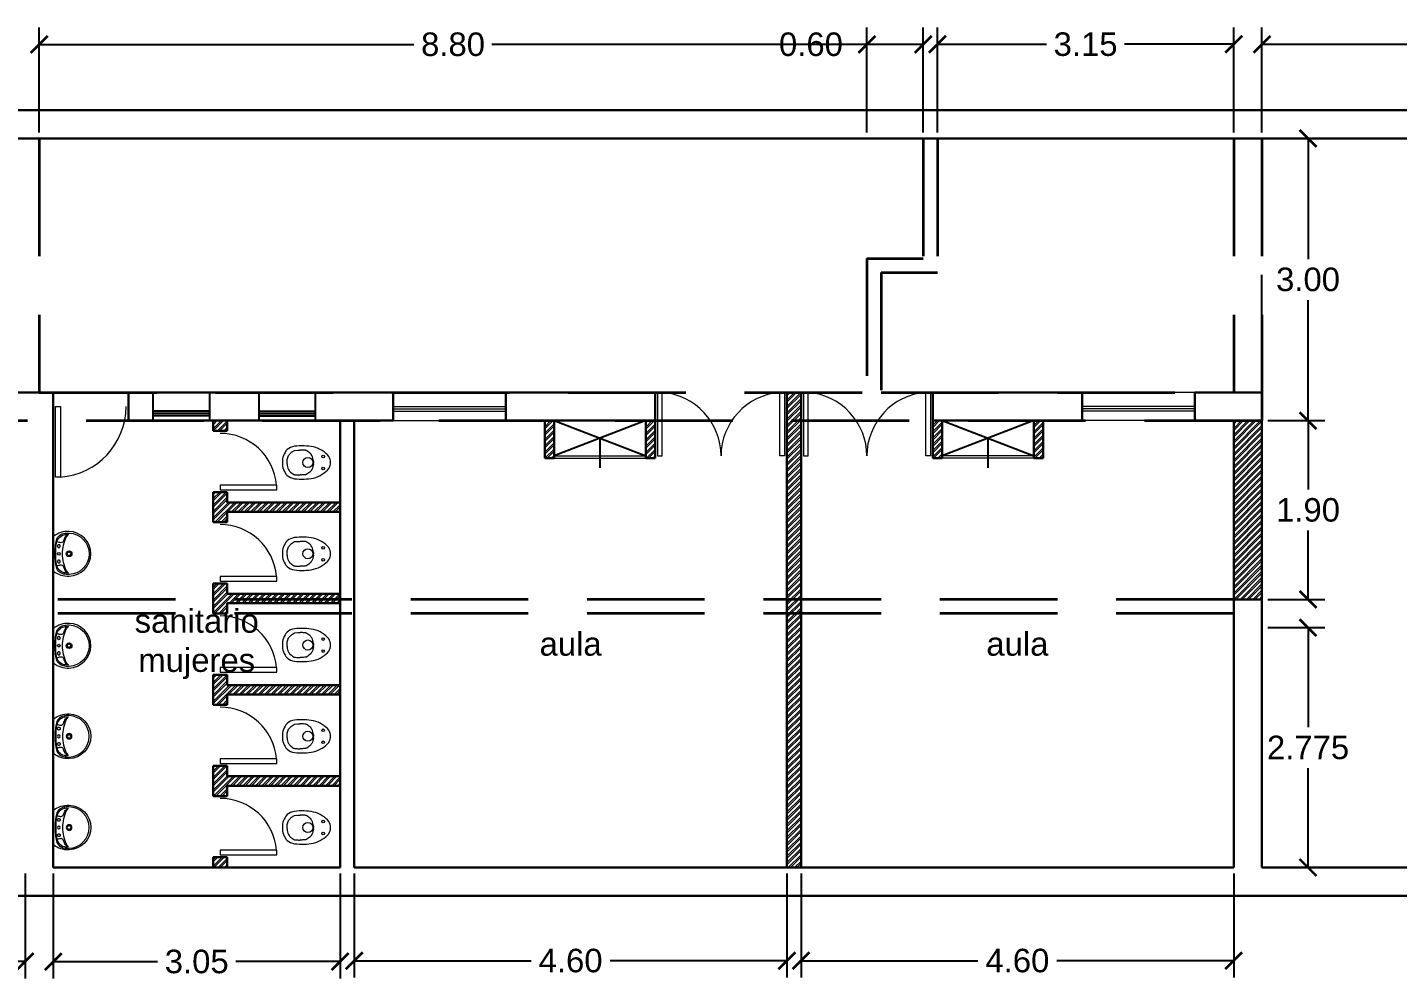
# Model space of a CAD drawing. Header units: millimetres. Extents: x 461.5 to 558.8, y 615.3 to 694.8.
# Drawn here: x 525.7 to 540.27, y 660.51 to 670.62 of the extents above; entities that cross this region are included whole.
import ezdxf

# ---------------------------------------------------------------- set-up
doc = ezdxf.new("R2010")
doc.units = ezdxf.units.MM
doc.header["$LTSCALE"] = 5
doc.linetypes.add('HIDDEN', pattern=[0.375, 0.25, -0.125])
doc.layers.get('0').update_dxf_attribs({"lineweight": 0})
doc.layers.get('Defpoints').update_dxf_attribs({"lineweight": 0})
for name, color, linetype, lineweight in [('aberturas', 37, 'Continuous', 5), ('AMOB-DETA', 7, 'Continuous', 0), ('AMOB-VIST', 7, 'Continuous', 0), ('barrido', 36, 'Continuous', 5), ('Cotas', 251, 'Continuous', 15), ('equipamiento', 117, 'Continuous', 9), ('hatch muros', 24, 'Continuous', 5), ('muros', 81, 'Continuous', 30), ('muros a demoler', 40, 'HIDDEN', 35), ('muros nuevos', 1, 'Continuous', 30), ('proyecciones', 23, 'HIDDEN', 25), ('referencias', 135, 'Continuous', 18)]:
    doc.layers.add(name, color=color, linetype=linetype, lineweight=lineweight)
doc.layers.get('0').freeze()
doc.styles.get("Standard").update_dxf_attribs({"font": 'arial.ttf'})
doc.dimstyles.get("Standard").update_dxf_attribs({"dimtxt": 0.18, "dimasz": 0.18, "dimexe": 0.18, "dimexo": 0.0625, "dimgap": 0.09, "dimtad": 0, "dimtih": 1, "dimtoh": 1, "dimzin": 0, "dimdsep": 46, "dimtxsty": 'Standard', "dimblk": 'DOTSMALL', "dimcen": 0.09, "dimse1": 1, "dimse2": 1, "dimadec": 0, "dimazin": 0, "dimtfac": 1, "dimtofl": 0, "dimtmove": 0, "dimatfit": 3, "dimldrblk": 'DOTSMALL', "dimfxl": 1, "dimtolj": 1, "dimtzin": 0, "dimarcsym": 0})

# ---------------------------------------------------------------- blocks, each defined once
blk = doc.blocks.new('_ArchTick')
at = {"color": 0, "linetype": 'ByBlock', "const_width": 0.15}
blk.add_lwpolyline([(-0.5, -0.5), (0.5, 0.5)], dxfattribs=at)
blk = doc.blocks.new('*D57')
at = {"layer": 'Cotas', "color": 0, "lineweight": -2, "transparency": 16777216}
for p, q in [((520.829, 661.632), (520.829, 660.515)), ((525.679, 661.632), (525.679, 660.515)), ((520.829, 660.695), (522.833, 660.695)), ((525.679, 660.695), (523.674, 660.695))]:
    blk.add_line(p, q, dxfattribs=at)
at = {"layer": 'Defpoints', "color": 0, "transparency": 16777216}
for p in [(520.829, 661.695), (525.679, 661.695), (520.829, 660.695)]:
    blk.add_point(p, dxfattribs=at)
at = {"layer": 'Cotas', "color": 0, "lineweight": -2, "transparency": 16777216, "xscale": 0.18, "yscale": 0.18, "zscale": 0.18, "rotation": 180}
blk.add_blockref('_ArchTick', (520.829, 660.695), dxfattribs=at)
at = {"layer": 'Cotas', "color": 0, "lineweight": -2, "transparency": 16777216, "xscale": 0.18, "yscale": 0.18, "zscale": 0.18}
blk.add_blockref('_ArchTick', (525.679, 660.695), dxfattribs=at)
at = {"layer": 'Cotas', "color": 0, "transparency": 16777216, "insert": (523.254, 660.695), "char_height": 0.25, "attachment_point": 5}
blk.add_mtext('\\A1;4.85', dxfattribs=at)
blk = doc.blocks.new('_DotSmall')
at = {"color": 0, "linetype": 'ByBlock', "const_width": 0.5}
blk.add_lwpolyline([(-0.0625, 0, 1), (0.0625, 0, 1)], format="xyb", close=True, dxfattribs=at)
blk = doc.blocks.new('*D56')
at = {"layer": 'Cotas', "color": 0, "lineweight": -2, "transparency": 16777216}
for p, q in [((525.979, 661.632), (525.979, 660.515)), ((529.029, 661.632), (529.029, 660.515)), ((525.979, 660.695), (527.088, 660.695)), ((529.029, 660.695), (527.919, 660.695))]:
    blk.add_line(p, q, dxfattribs=at)
at = {"layer": 'Defpoints', "color": 0, "transparency": 16777216}
for p in [(525.979, 661.695), (529.029, 661.695), (525.979, 660.695)]:
    blk.add_point(p, dxfattribs=at)
at = {"layer": 'Cotas', "color": 0, "lineweight": -2, "transparency": 16777216, "xscale": 0.18, "yscale": 0.18, "zscale": 0.18, "rotation": 180}
blk.add_blockref('_ArchTick', (525.979, 660.695), dxfattribs=at)
at = {"layer": 'Cotas', "color": 0, "lineweight": -2, "transparency": 16777216, "xscale": 0.18, "yscale": 0.18, "zscale": 0.18}
blk.add_blockref('_ArchTick', (529.029, 660.695), dxfattribs=at)
at = {"layer": 'Cotas', "color": 0, "transparency": 16777216, "insert": (527.504, 660.695), "char_height": 0.25, "attachment_point": 5}
blk.add_mtext('\\A1;3.05', dxfattribs=at)
blk = doc.blocks.new('*D55')
at = {"layer": 'Cotas', "color": 0, "lineweight": -2, "transparency": 16777216}
for p, q in [((529.179, 661.632), (529.179, 660.525)), ((533.779, 661.632), (533.779, 660.525)), ((529.179, 660.705), (531.059, 660.705)), ((533.779, 660.705), (531.898, 660.705))]:
    blk.add_line(p, q, dxfattribs=at)
at = {"layer": 'Defpoints', "color": 0, "transparency": 16777216}
for p in [(529.179, 661.695), (533.779, 661.695), (529.179, 660.705)]:
    blk.add_point(p, dxfattribs=at)
at = {"layer": 'Cotas', "color": 0, "lineweight": -2, "transparency": 16777216, "xscale": 0.18, "yscale": 0.18, "zscale": 0.18, "rotation": 180}
blk.add_blockref('_ArchTick', (529.179, 660.705), dxfattribs=at)
at = {"layer": 'Cotas', "color": 0, "lineweight": -2, "transparency": 16777216, "xscale": 0.18, "yscale": 0.18, "zscale": 0.18}
blk.add_blockref('_ArchTick', (533.779, 660.705), dxfattribs=at)
at = {"layer": 'Cotas', "color": 0, "transparency": 16777216, "insert": (531.479, 660.705), "char_height": 0.25, "attachment_point": 5}
blk.add_mtext('\\A1;4.60', dxfattribs=at)
blk = doc.blocks.new('*D53')
at = {"layer": 'Cotas', "color": 0, "lineweight": -2, "transparency": 16777216}
for p, q in [((534.629, 669.507), (534.629, 670.624)), ((535.229, 669.507), (535.229, 670.624)), ((534.629, 670.444), (534.449, 670.444)), ((535.229, 670.444), (534.629, 670.444))]:
    blk.add_line(p, q, dxfattribs=at)
at = {"layer": 'Defpoints', "color": 0, "transparency": 16777216}
for p in [(534.629, 670.444), (534.629, 669.445), (535.229, 669.445)]:
    blk.add_point(p, dxfattribs=at)
at = {"layer": 'Cotas', "color": 0, "lineweight": -2, "transparency": 16777216, "xscale": 0.18, "yscale": 0.18, "zscale": 0.18, "rotation": 180}
blk.add_blockref('_ArchTick', (534.629, 670.444), dxfattribs=at)
at = {"layer": 'Cotas', "color": 0, "lineweight": -2, "transparency": 16777216, "xscale": 0.18, "yscale": 0.18, "zscale": 0.18}
blk.add_blockref('_ArchTick', (535.229, 670.444), dxfattribs=at)
at = {"layer": 'Cotas', "color": 0, "transparency": 16777216, "insert": (534.034, 670.444), "char_height": 0.25, "attachment_point": 5}
blk.add_mtext('\\A1;0.60', dxfattribs=at)
blk = doc.blocks.new('*D52')
at = {"layer": 'Cotas', "color": 0, "lineweight": -2, "transparency": 16777216}
for p, q in [((525.829, 669.507), (525.829, 670.624)), ((534.629, 669.507), (534.629, 670.624)), ((525.829, 670.444), (529.814, 670.444)), ((534.629, 670.444), (530.643, 670.444))]:
    blk.add_line(p, q, dxfattribs=at)
at = {"layer": 'Defpoints', "color": 0, "transparency": 16777216}
for p in [(525.829, 670.444), (525.829, 669.445), (534.629, 669.445)]:
    blk.add_point(p, dxfattribs=at)
at = {"layer": 'Cotas', "color": 0, "lineweight": -2, "transparency": 16777216, "xscale": 0.18, "yscale": 0.18, "zscale": 0.18, "rotation": 180}
blk.add_blockref('_ArchTick', (525.829, 670.444), dxfattribs=at)
at = {"layer": 'Cotas', "color": 0, "lineweight": -2, "transparency": 16777216, "xscale": 0.18, "yscale": 0.18, "zscale": 0.18}
blk.add_blockref('_ArchTick', (534.629, 670.444), dxfattribs=at)
at = {"layer": 'Cotas', "color": 0, "transparency": 16777216, "insert": (530.229, 670.444), "char_height": 0.25, "attachment_point": 5}
blk.add_mtext('\\A1;8.80', dxfattribs=at)
blk = doc.blocks.new('*D51')
at = {"layer": 'Cotas', "color": 0, "lineweight": -2, "transparency": 16777216}
for p, q in [((535.379, 669.507), (535.379, 670.625)), ((538.529, 669.507), (538.529, 670.625)), ((535.379, 670.445), (536.538, 670.445)), ((538.529, 670.445), (537.369, 670.445))]:
    blk.add_line(p, q, dxfattribs=at)
at = {"layer": 'Defpoints', "color": 0, "transparency": 16777216}
for p in [(538.529, 670.445), (535.379, 669.445), (538.529, 669.445)]:
    blk.add_point(p, dxfattribs=at)
at = {"layer": 'Cotas', "color": 0, "lineweight": -2, "transparency": 16777216, "xscale": 0.18, "yscale": 0.18, "zscale": 0.18, "rotation": 180}
blk.add_blockref('_ArchTick', (535.379, 670.445), dxfattribs=at)
at = {"layer": 'Cotas', "color": 0, "lineweight": -2, "transparency": 16777216, "xscale": 0.18, "yscale": 0.18, "zscale": 0.18}
blk.add_blockref('_ArchTick', (538.529, 670.445), dxfattribs=at)
at = {"layer": 'Cotas', "color": 0, "transparency": 16777216, "insert": (536.954, 670.445), "char_height": 0.25, "attachment_point": 5}
blk.add_mtext('\\A1;3.15', dxfattribs=at)
blk = doc.blocks.new('*D50')
at = {"layer": 'Cotas', "color": 0, "lineweight": -2, "transparency": 16777216}
for p, q in [((538.891, 664.245), (539.499, 664.245)), ((539.319, 664.245), (539.319, 663.187)), ((539.319, 661.695), (539.319, 662.752)), ((538.891, 661.695), (539.499, 661.695))]:
    blk.add_line(p, q, dxfattribs=at)
at = {"layer": 'Defpoints', "color": 0, "transparency": 16777216}
for p in [(538.829, 664.245), (539.319, 664.245), (538.829, 661.695)]:
    blk.add_point(p, dxfattribs=at)
at = {"layer": 'Cotas', "color": 0, "lineweight": -2, "transparency": 16777216, "xscale": 0.18, "yscale": 0.18, "zscale": 0.18}
for p, rotation in [((539.319, 664.245), 90), ((539.319, 661.695), 270)]:
    blk.add_blockref('_ArchTick', p, dxfattribs=dict(at, rotation=rotation))
at = {"layer": 'Cotas', "color": 0, "transparency": 16777216, "insert": (539.319, 662.97), "char_height": 0.25, "attachment_point": 5}
blk.add_mtext('\\A1;2.775', dxfattribs=at)
blk = doc.blocks.new('*D44')
at = {"layer": 'Cotas', "color": 0, "lineweight": -2, "transparency": 16777216}
for p, q in [((538.891, 669.445), (539.499, 669.445)), ((539.319, 669.445), (539.319, 668.162)), ((539.319, 666.445), (539.319, 667.727)), ((538.891, 666.445), (539.499, 666.445))]:
    blk.add_line(p, q, dxfattribs=at)
at = {"layer": 'Defpoints', "color": 0, "transparency": 16777216}
for p in [(538.829, 669.445), (538.829, 666.445), (539.319, 666.445)]:
    blk.add_point(p, dxfattribs=at)
at = {"layer": 'Cotas', "color": 0, "lineweight": -2, "transparency": 16777216, "xscale": 0.18, "yscale": 0.18, "zscale": 0.18}
for p, rotation in [((539.319, 669.445), 90), ((539.319, 666.445), 270)]:
    blk.add_blockref('_ArchTick', p, dxfattribs=dict(at, rotation=rotation))
at = {"layer": 'Cotas', "color": 0, "transparency": 16777216, "insert": (539.319, 667.945), "char_height": 0.25, "attachment_point": 5}
blk.add_mtext('\\A1;3.00', dxfattribs=at)
blk = doc.blocks.new('*D49')
at = {"layer": 'Cotas', "color": 0, "lineweight": -2, "transparency": 16777216}
for p, q in [((538.891, 666.445), (539.499, 666.445)), ((539.319, 666.445), (539.319, 665.712)), ((539.319, 664.545), (539.319, 665.277)), ((538.891, 664.545), (539.499, 664.545))]:
    blk.add_line(p, q, dxfattribs=at)
at = {"layer": 'Defpoints', "color": 0, "transparency": 16777216}
for p in [(538.829, 666.445), (538.829, 664.545), (539.319, 664.545)]:
    blk.add_point(p, dxfattribs=at)
at = {"layer": 'Cotas', "color": 0, "lineweight": -2, "transparency": 16777216, "xscale": 0.18, "yscale": 0.18, "zscale": 0.18}
for p, rotation in [((539.319, 666.445), 90), ((539.319, 664.545), 270)]:
    blk.add_blockref('_ArchTick', p, dxfattribs=dict(at, rotation=rotation))
at = {"layer": 'Cotas', "color": 0, "transparency": 16777216, "insert": (539.319, 665.495), "char_height": 0.25, "attachment_point": 5}
blk.add_mtext('\\A1;1.90', dxfattribs=at)
blk = doc.blocks.new('*D47')
at = {"layer": 'Cotas', "color": 0, "lineweight": -2, "transparency": 16777216}
for p, q in [((538.829, 669.507), (538.829, 670.625)), ((550.379, 669.507), (550.379, 670.625)), ((538.829, 670.445), (544.103, 670.445)), ((550.379, 670.445), (545.105, 670.445))]:
    blk.add_line(p, q, dxfattribs=at)
at = {"layer": 'Defpoints', "color": 0, "transparency": 16777216}
for p in [(538.829, 670.445), (538.829, 669.445), (550.379, 669.445)]:
    blk.add_point(p, dxfattribs=at)
at = {"layer": 'Cotas', "color": 0, "lineweight": -2, "transparency": 16777216, "xscale": 0.18, "yscale": 0.18, "zscale": 0.18, "rotation": 180}
blk.add_blockref('_ArchTick', (538.829, 670.445), dxfattribs=at)
at = {"layer": 'Cotas', "color": 0, "lineweight": -2, "transparency": 16777216, "xscale": 0.18, "yscale": 0.18, "zscale": 0.18}
blk.add_blockref('_ArchTick', (550.379, 670.445), dxfattribs=at)
at = {"layer": 'Cotas', "color": 0, "transparency": 16777216, "insert": (544.604, 670.445), "char_height": 0.25, "attachment_point": 5}
blk.add_mtext('\\A1;11.55', dxfattribs=at)
blk = doc.blocks.new('inodoro2')
at = {"layer": 'AMOB-DETA', "color": 0}
for points in [[(-0.015, 0.536), (-0.033, 0.535, 0.028747), (-0.061, 0.527, 0.052421), (-0.075, 0.521, 0.050041), (-0.092, 0.508, 0.040538), (-0.109, 0.49, 0.036304), (-0.125, 0.468, 0.08346), (-0.129, 0.457, 0.024812), (-0.13, 0.446, 0.009631), (-0.132, 0.42, 0.014344), (-0.133, 0.411, 0.009208), (-0.132, 0.396)], [(-0.015, 0.256), (-0.033, 0.258, -0.028747), (-0.061, 0.265, -0.052421), (-0.075, 0.272, -0.050041), (-0.092, 0.284, -0.040538), (-0.109, 0.303, -0.036304), (-0.125, 0.325, -0.08346), (-0.129, 0.336, -0.024812), (-0.13, 0.346, -0.009631), (-0.132, 0.373, -0.014344), (-0.133, 0.382, -0.009208), (-0.132, 0.396)], [(0.015, 0.256), (0.033, 0.258, 0.028747), (0.061, 0.265, 0.052421), (0.075, 0.272, 0.050041), (0.092, 0.284, 0.040538), (0.109, 0.303, 0.036304), (0.124, 0.325, 0.08346), (0.129, 0.336, 0.024812), (0.13, 0.346, 0.009631), (0.132, 0.373, 0.014344), (0.132, 0.382, 0.009208), (0.132, 0.396)]]:
    blk.add_lwpolyline(points, format="xyb", dxfattribs=at)
for points in [[(-0.015, 0.536), (0, 0.536)], [(0, 0.536), (0.015, 0.536), (0.033, 0.535), (0.075, 0.521), (0.109, 0.49), (0.129, 0.457), (0.132, 0.42), (0.132, 0.396)], [(-0.015, 0.256), (0, 0.256)], [(0.015, 0.256), (0, 0.256)]]:
    blk.add_lwpolyline(points, dxfattribs=at)
for centre in [(-0.064, 0.152), (0.064, 0.152)]:
    blk.add_circle(centre, 0.0141, dxfattribs=at)
at = {"layer": 'AMOB-VIST', "color": 0}
blk.add_lwpolyline([(0, 0.585, 0.193023), (-0.137, 0.535, 0.145572), (-0.172, 0.456, 0.077711), (-0.165, 0.255, 0.087544), (-0.125, 0.161, 0.055228), (-0.065, 0.091, 0.090627), (0, 0.072, 0.091051), (0.065, 0.091, 0.055228), (0.126, 0.161, 0.087544), (0.165, 0.255, 0.077711), (0.172, 0.456, 0.145572), (0.137, 0.535, 0.193023), (0, 0.585, 61.25604)], format="xyb", close=True, dxfattribs=at)
blk.add_circle((0, 0.314), 0.0535, dxfattribs=at)
blk = doc.blocks.new('lav')
at = {"layer": 'AMOB-DETA', "color": 0}
for points in [[(0.228, -0.175, -0.004766), (0.23, -0.176, -0.296826), (0.235, -0.189, 0.102083), (0.235, -0.135, 0.186378), (0.19, -0.065, 0.138198), (0.135, -0.04, 0.037019), (0, -0.03, 0.037019), (-0.135, -0.04, 0.138198), (-0.19, -0.065, 0.186378), (-0.235, -0.135, 0.102083), (-0.235, -0.189, -0.296826), (-0.23, -0.176, -0.004766), (-0.228, -0.175)], [(-0.228, -0.175, -0.263899), (-0.215, -0.152, -0.052487), (-0.16, -0.127, 0.317586), (-0.137, -0.097, 0.080881), (-0.144, -0.057, 0.081406), (-0.145, -0.054, 0.31626), (-0.164, -0.048)], [(0.164, -0.048, 0.31626), (0.145, -0.054, 0.081406), (0.144, -0.057, 0.080881), (0.137, -0.097, 0.317586), (0.16, -0.127, -0.052487), (0.215, -0.152, -0.263899), (0.228, -0.175)]]:
    blk.add_lwpolyline(points, format="xyb", dxfattribs=at)
blk.add_lwpolyline([(0, -0.217, 1), (0, -0.172, 1)], format="xyb", close=True, dxfattribs=at)
at = {"layer": 'AMOB-VIST', "color": 0}
for points in [[(0, -0.465, -0.404815), (-0.276, -0.196, -0.176085), (-0.215, -0.004, -0.232056), (-0.207, 0), (0, 0), (0.207, 0, -0.232056), (0.215, -0.004, -0.176085), (0.276, -0.196, -0.404715), (0, -0.465)], [(0.228, -0.175, 0.040596), (0.21, -0.165, 0.125199), (0, -0.115, 0.125199), (-0.21, -0.165, 0.040596), (-0.228, -0.175)]]:
    blk.add_lwpolyline(points, format="xyb", dxfattribs=at)
for points in [[(0, -0.444, 0.404815), (0.256, -0.195, 0.074583), (0.25, -0.125, 0.158422), (0.213, -0.065, 0.150216), (0.15, -0.035, 0.021002), (0.06, -0.025, 0.008328), (0, -0.024, 0.008328), (-0.06, -0.025, 0.021002), (-0.15, -0.035, 0.150216), (-0.213, -0.065, 0.158422), (-0.25, -0.125, 0.074583), (-0.256, -0.195, 0.404815)], [(0, -0.23, 1), (0, -0.16, 1)], [(0, -0.086, 1), (0, -0.052, 1)]]:
    blk.add_lwpolyline(points, format="xyb", close=True, dxfattribs=at)
at = {"layer": 'AMOB-VIST', "color": 0, "linetype": 'HIDDEN'}
for centre in [(-0.095, -0.069), (0.095, -0.069)]:
    blk.add_circle(centre, 0.0175, dxfattribs=at)
blk = doc.blocks.new('*D74')
at = {"layer": 'Cotas', "color": 0, "lineweight": -2, "transparency": 16777216}
for p, q in [((533.929, 661.632), (533.929, 660.525)), ((538.529, 661.632), (538.529, 660.525)), ((533.929, 660.705), (535.809, 660.705)), ((538.529, 660.705), (536.648, 660.705))]:
    blk.add_line(p, q, dxfattribs=at)
at = {"layer": 'Defpoints', "color": 0, "transparency": 16777216}
for p in [(533.929, 661.695), (538.529, 661.695), (533.929, 660.705)]:
    blk.add_point(p, dxfattribs=at)
at = {"layer": 'Cotas', "color": 0, "lineweight": -2, "transparency": 16777216, "xscale": 0.18, "yscale": 0.18, "zscale": 0.18, "rotation": 180}
blk.add_blockref('_ArchTick', (533.929, 660.705), dxfattribs=at)
at = {"layer": 'Cotas', "color": 0, "lineweight": -2, "transparency": 16777216, "xscale": 0.18, "yscale": 0.18, "zscale": 0.18}
blk.add_blockref('_ArchTick', (538.529, 660.705), dxfattribs=at)
at = {"layer": 'Cotas', "color": 0, "transparency": 16777216, "insert": (536.229, 660.705), "char_height": 0.25, "attachment_point": 5}
blk.add_mtext('\\A1;4.60', dxfattribs=at)

msp = doc.modelspace()

# ---------------------------------------------------------------- hatches: boundary and pattern name
at = {"layer": 'hatch muros'}
h = msp.add_hatch(dxfattribs=at)
h.set_pattern_fill('ANSI32', color=256, scale=0.005, style=0)
h.paths.add_polyline_path([(533.929, 666.745), (533.779, 666.745), (533.779, 661.695), (533.929, 661.695)])
h = msp.add_hatch(dxfattribs=at)
h.set_pattern_fill('ANSI32', color=256, scale=0.005, style=0)
h.paths.add_polyline_path([(527.829, 666.445), (527.679, 666.445), (527.679, 666.335), (527.829, 666.335)])
h = msp.add_hatch(dxfattribs=at)
h.set_pattern_fill('ANSI32', color=256, scale=0.005, style=0)
h.paths.add_polyline_path([(531.304, 666.445), (531.204, 666.445), (531.204, 666.045), (531.304, 666.045)])
h = msp.add_hatch(dxfattribs=at)
h.set_pattern_fill('ANSI32', color=256, scale=0.005, style=0)
h.paths.add_polyline_path([(532.379, 666.445), (532.279, 666.445), (532.279, 666.045), (532.379, 666.045)])
h = msp.add_hatch(dxfattribs=at)
h.set_pattern_fill('ANSI32', color=256, scale=0.005, style=0)
h.paths.add_polyline_path([(535.429, 666.445), (535.329, 666.445), (535.329, 666.045), (535.429, 666.045)])
h = msp.add_hatch(dxfattribs=at)
h.set_pattern_fill('ANSI32', color=256, scale=0.005, style=0)
h.paths.add_polyline_path([(536.504, 666.445), (536.404, 666.445), (536.404, 666.045), (536.504, 666.045)])
h = msp.add_hatch(dxfattribs=at)
h.set_pattern_fill('ANSI32', color=256, scale=0.005, style=0)
h.paths.add_polyline_path([(538.829, 666.445), (538.529, 666.445), (538.529, 664.545), (538.829, 664.545)])
h = msp.add_hatch(dxfattribs=at)
h.set_pattern_fill('ANSI32', color=256, scale=0.005, style=0)
h.paths.add_polyline_path([(529.029, 665.575), (527.829, 665.575), (527.829, 665.685), (527.679, 665.685), (527.679, 665.365), (527.829, 665.365), (527.829, 665.475), (529.029, 665.475)])
h = msp.add_hatch(dxfattribs=at)
h.set_pattern_fill('ANSI32', color=256, scale=0.005, style=0)
h.paths.add_polyline_path([(529.029, 664.605), (527.829, 664.605), (527.829, 664.715), (527.679, 664.715), (527.679, 664.395), (527.829, 664.395), (527.829, 664.505), (529.029, 664.505)])
h = msp.add_hatch(dxfattribs=at)
h.set_pattern_fill('ANSI32', color=256, scale=0.005, style=0)
h.paths.add_polyline_path([(529.029, 663.635), (527.829, 663.635), (527.829, 663.745), (527.679, 663.745), (527.679, 663.425), (527.829, 663.425), (527.829, 663.535), (529.029, 663.535)])
h = msp.add_hatch(dxfattribs=at)
h.set_pattern_fill('ANSI32', color=256, scale=0.005, style=0)
h.paths.add_polyline_path([(527.829, 662.775), (527.679, 662.775), (527.679, 662.455), (527.829, 662.455), (527.829, 662.565), (529.029, 662.565), (529.029, 662.665), (527.829, 662.665)])
h = msp.add_hatch(dxfattribs=at)
h.set_pattern_fill('ANSI32', color=256, scale=0.005, style=0)
h.paths.add_polyline_path([(527.829, 661.805), (527.679, 661.805), (527.679, 661.695), (527.829, 661.695)])

# ---------------------------------------------------------------- linework, layer by layer
at = {"layer": 'aberturas'}
for p, q in [((529.591, 666.745), (530.791, 666.745)), ((538.116, 666.745), (536.916, 666.745)), ((529.591, 666.445), (530.791, 666.445)), ((538.116, 666.445), (536.916, 666.445)), ((531.304, 666.07), (532.279, 666.07)), ((531.304, 666.045), (532.279, 666.045)), ((536.404, 666.07), (535.429, 666.07)), ((536.404, 666.045), (535.429, 666.045))]:
    msp.add_line(p, q, dxfattribs=at)
for points in [[(532.404, 666.07), (532.454, 666.07), (532.454, 666.745), (532.404, 666.745)], [(533.754, 666.07), (533.704, 666.07), (533.704, 666.745), (533.754, 666.745)], [(533.954, 666.07), (534.004, 666.07), (534.004, 666.745), (533.954, 666.745)], [(535.304, 666.07), (535.254, 666.07), (535.254, 666.745), (535.304, 666.745)], [(526.054, 665.845), (526.004, 665.845), (526.004, 666.595), (526.054, 666.595)], [(528.354, 665.76), (527.754, 665.76), (527.754, 665.71), (528.354, 665.71)], [(528.354, 664.79), (527.754, 664.79), (527.754, 664.74), (528.354, 664.74)], [(528.354, 663.82), (527.754, 663.82), (527.754, 663.77), (528.354, 663.77)], [(528.354, 662.85), (527.754, 662.85), (527.754, 662.8), (528.354, 662.8)], [(528.354, 661.88), (527.754, 661.88), (527.754, 661.83), (528.354, 661.83)]]:
    msp.add_lwpolyline(points, close=True, dxfattribs=at)
at = {"layer": 'barrido'}
for p, q in [((529.591, 666.595), (530.791, 666.595)), ((529.591, 666.57), (530.791, 666.57)), ((529.591, 666.545), (530.791, 666.545)), ((538.116, 666.595), (536.916, 666.595)), ((538.116, 666.57), (536.916, 666.57)), ((538.116, 666.545), (536.916, 666.545))]:
    msp.add_line(p, q, dxfattribs=at)
for centre, radius, start, end in [((532.4, 666.068), 0.679, 0.1266, 85.4682), ((533.757, 666.068), 0.679, 94.5318, 179.8734), ((533.95, 666.068), 0.679, 0.1266, 85.4682), ((535.307, 666.068), 0.679, 94.5318, 179.8734), ((526, 666.596), 0.753, 274.051, 359.8988), ((527.752, 665.706), 0.604, 5.142, 89.8371), ((527.752, 664.736), 0.604, 5.142, 89.8371), ((527.752, 663.766), 0.604, 5.142, 89.8371), ((527.752, 662.796), 0.604, 5.142, 89.8371), ((527.752, 661.826), 0.604, 5.142, 89.8371)]:
    msp.add_arc(centre, radius, start, end, dxfattribs=at)
at = {"layer": 'muros'}
for p, q in [((554.979, 669.745), (483.079, 669.745)), ((550.379, 669.445), (490.579, 669.445)), ((525.979, 666.745), (525.141, 666.745)), ((525.979, 666.745), (525.979, 661.695)), ((529.591, 666.745), (526.779, 666.745)), ((526.779, 666.745), (526.779, 666.445)), ((529.591, 666.445), (529.591, 666.745)), ((532.379, 666.745), (530.791, 666.745)), ((530.791, 666.445), (530.791, 666.745)), ((532.379, 666.445), (532.379, 666.745)), ((535.329, 666.445), (535.329, 666.745)), ((536.916, 666.745), (535.329, 666.745)), ((536.916, 666.445), (536.916, 666.745)), ((538.829, 666.745), (538.116, 666.745)), ((538.116, 666.445), (538.116, 666.745)), ((538.829, 666.745), (538.829, 666.445)), ((529.029, 666.445), (526.779, 666.445)), ((529.029, 666.445), (529.029, 661.695)), ((529.179, 666.445), (529.179, 661.695)), ((529.591, 666.445), (529.179, 666.445)), ((532.379, 666.445), (530.791, 666.445)), ((536.916, 666.445), (535.329, 666.445)), ((538.829, 666.445), (538.116, 666.445)), ((538.529, 664.545), (538.529, 661.695)), ((538.529, 664.545), (538.829, 664.545)), ((538.829, 664.545), (538.829, 661.695)), ((529.029, 661.695), (525.979, 661.695)), ((538.529, 661.695), (529.179, 661.695)), ((550.379, 661.695), (538.829, 661.695)), ((554.979, 661.395), (483.079, 661.395))]:
    msp.add_line(p, q, dxfattribs=at)
at = {"layer": 'muros a demoler'}
for p, q in [((525.829, 669.445), (525.829, 666.745)), ((535.229, 669.445), (535.229, 668.17)), ((535.379, 669.445), (535.379, 668.02)), ((538.529, 669.445), (538.529, 666.745)), ((538.829, 669.445), (538.829, 666.445)), ((534.629, 668.17), (535.229, 668.17)), ((534.629, 668.17), (534.629, 666.745)), ((534.779, 668.02), (535.379, 668.02)), ((534.779, 668.02), (534.779, 666.745)), ((525.829, 666.745), (534.629, 666.745)), ((534.779, 666.745), (538.529, 666.745)), ((520.704, 666.445), (538.829, 666.445)), ((538.529, 664.545), (525.979, 664.545)), ((538.529, 664.395), (525.979, 664.395))]:
    msp.add_line(p, q, dxfattribs=at)
at = {"layer": 'muros nuevos'}
for p, q in [((533.779, 661.695), (533.779, 666.745)), ((533.779, 666.745), (533.929, 666.745)), ((533.929, 661.695), (533.929, 666.745)), ((527.679, 666.445), (527.679, 666.335)), ((527.829, 666.335), (527.679, 666.335)), ((527.829, 666.445), (527.829, 666.335)), ((531.204, 666.445), (531.204, 666.045)), ((531.304, 666.445), (531.304, 666.045)), ((532.279, 666.445), (532.279, 666.045)), ((532.379, 666.445), (532.379, 666.045)), ((535.329, 666.445), (535.329, 666.045)), ((535.429, 666.445), (535.429, 666.045)), ((536.404, 666.445), (536.404, 666.045)), ((536.504, 666.445), (536.504, 666.045)), ((538.529, 664.545), (538.529, 666.445)), ((538.829, 664.545), (538.829, 666.445)), ((531.304, 666.045), (531.204, 666.045)), ((532.379, 666.045), (532.279, 666.045)), ((535.329, 666.045), (535.429, 666.045)), ((536.404, 666.045), (536.504, 666.045)), ((527.829, 665.685), (527.679, 665.685)), ((527.679, 665.685), (527.679, 665.365)), ((527.829, 665.575), (527.829, 665.685)), ((527.829, 665.575), (529.029, 665.575)), ((527.829, 665.475), (527.829, 665.365)), ((527.829, 665.475), (529.029, 665.475)), ((527.829, 665.365), (527.679, 665.365)), ((527.829, 664.715), (527.679, 664.715)), ((527.679, 664.715), (527.679, 664.395)), ((527.829, 664.605), (527.829, 664.715)), ((527.829, 664.605), (529.029, 664.605)), ((527.829, 664.505), (527.829, 664.395)), ((527.829, 664.505), (529.029, 664.505)), ((527.829, 664.395), (527.679, 664.395)), ((527.829, 663.745), (527.679, 663.745)), ((527.679, 663.745), (527.679, 663.425)), ((527.829, 663.635), (527.829, 663.745)), ((527.829, 663.635), (529.029, 663.635)), ((527.829, 663.425), (527.679, 663.425)), ((527.829, 663.535), (527.829, 663.425)), ((527.829, 663.535), (529.029, 663.535)), ((527.679, 662.775), (527.679, 662.455)), ((527.829, 662.775), (527.679, 662.775)), ((527.829, 662.665), (527.829, 662.775)), ((527.829, 662.665), (529.029, 662.665)), ((527.829, 662.565), (529.029, 662.565)), ((527.829, 662.565), (527.829, 662.455)), ((527.829, 662.455), (527.679, 662.455)), ((527.829, 661.805), (527.679, 661.805)), ((527.679, 661.805), (527.679, 661.695)), ((527.829, 661.805), (527.829, 661.695))]:
    msp.add_line(p, q, dxfattribs=at)
at = {"layer": 'proyecciones'}
for p, q in [((538.829, 666.745), (538.829, 669.445)), ((527.641, 666.545), (527.041, 666.545)), ((527.641, 666.52), (527.041, 666.52)), ((527.641, 666.495), (527.041, 666.495)), ((528.166, 666.545), (528.766, 666.545)), ((528.166, 666.52), (528.766, 666.52)), ((528.166, 666.495), (528.766, 666.495)), ((531.304, 666.445), (532.279, 666.07)), ((532.279, 666.445), (531.304, 666.07)), ((535.429, 666.445), (536.404, 666.07)), ((536.404, 666.445), (535.429, 666.07)), ((531.791, 666.257), (531.791, 665.945)), ((535.916, 666.257), (535.916, 665.945))]:
    msp.add_line(p, q, dxfattribs=at)
for points in [[(527.641, 666.445), (527.041, 666.445), (527.041, 666.745), (527.641, 666.745)], [(528.166, 666.445), (528.766, 666.445), (528.766, 666.745), (528.166, 666.745)]]:
    msp.add_lwpolyline(points, close=True, dxfattribs=at)

# ---------------------------------------------------------------- block references
at = {"layer": 'equipamiento', "rotation": 90}
for p in [(529, 666), (529, 665.03), (529, 664.06), (529, 663.09), (529, 662.12)]:
    msp.add_blockref('inodoro2', p, dxfattribs=at)
at = {"layer": 'equipamiento', "yscale": 0.8602152440548599, "zscale": 0.8602152440548599}
for p, xscale, rotation in [((525.979, 665.03), -0.8602152440548599, 89.99999999999999), ((525.979, 664.053), -0.8602152440548599, 89.99999999999999), ((525.979, 663.09), 0.8602152440548599, 90.00000000004349), ((525.979, 662.12), 0.8602152440548599, 90.00000000004349)]:
    msp.add_blockref('lav', p, dxfattribs=dict(at, xscale=xscale, rotation=rotation))

# ---------------------------------------------------------------- texts
at = {"layer": 'referencias', "char_height": 0.25, "attachment_point": 5}
for s, insert, width in [('sanitario mujeres', (527.504, 664.07), 2.13755), ('aula', (531.479, 664.07), 2.75026), ('aula', (536.229, 664.07), 2.75026)]:
    msp.add_mtext(s, dxfattribs=dict(at, insert=insert, width=width))

# ---------------------------------------------------------------- dimensions: what is measured, and where the dimension line sits
at = {"layer": 'Cotas'}
for base, p1, p2, picture, middle in [((525.829, 670.444), (534.629, 669.445), (525.829, 669.445), '*D52', (530.229, 670.444)), ((534.629, 670.444), (535.229, 669.445), (534.629, 669.445), '*D53', (534.034, 670.444)), ((538.529, 670.445), (535.379, 669.445), (538.529, 669.445), '*D51', (536.954, 670.445)), ((538.829, 670.445), (550.379, 669.445), (538.829, 669.445), '*D47', (544.604, 670.445)), ((520.829, 660.695), (525.679, 661.695), (520.829, 661.695), '*D57', (523.254, 660.695)), ((525.979, 660.695), (529.029, 661.695), (525.979, 661.695), '*D56', (527.504, 660.695)), ((529.179, 660.705), (533.779, 661.695), (529.179, 661.695), '*D55', (531.479, 660.705)), ((533.929, 660.705), (538.529, 661.695), (533.929, 661.695), '*D74', (536.229, 660.705))]:
    dim = msp.add_linear_dim(base=base, p1=p1, p2=p2, dimstyle='Standard', override={"dimtxt": 0.25, "dimblk1": 'ArchTick', "dimblk2": 'ArchTick', "dimsah": 1, "dimse1": 0, "dimse2": 0}, dxfattribs=at)
    dim.commit()
    dim.dimension.update_dxf_attribs({"geometry": picture, "text_midpoint": middle})
for base, p1, p2, picture, middle in [((539.319, 666.445), (538.829, 669.445), (538.829, 666.445), '*D44', (539.319, 667.945)), ((539.319, 664.545), (538.829, 666.445), (538.829, 664.545), '*D49', (539.319, 665.495))]:
    dim = msp.add_linear_dim(base=base, p1=p1, p2=p2, angle=270, dimstyle='Standard', override={"dimtxt": 0.25, "dimblk1": 'ArchTick', "dimblk2": 'ArchTick', "dimsah": 1, "dimse1": 0, "dimse2": 0}, dxfattribs=at)
    dim.commit()
    dim.dimension.update_dxf_attribs({"geometry": picture, "text_midpoint": middle})
dim = msp.add_linear_dim(base=(539.319, 664.245), p1=(538.829, 661.695), p2=(538.829, 664.245), angle=270, text='2.775', dimstyle='Standard', override={"dimtxt": 0.25, "dimblk1": 'ArchTick', "dimblk2": 'ArchTick', "dimsah": 1, "dimse1": 0, "dimse2": 0}, dxfattribs=at)
dim.commit()
dim.dimension.update_dxf_attribs({"geometry": '*D50', "text_midpoint": (539.319, 662.97)})

doc.saveas('drawing.dxf')
